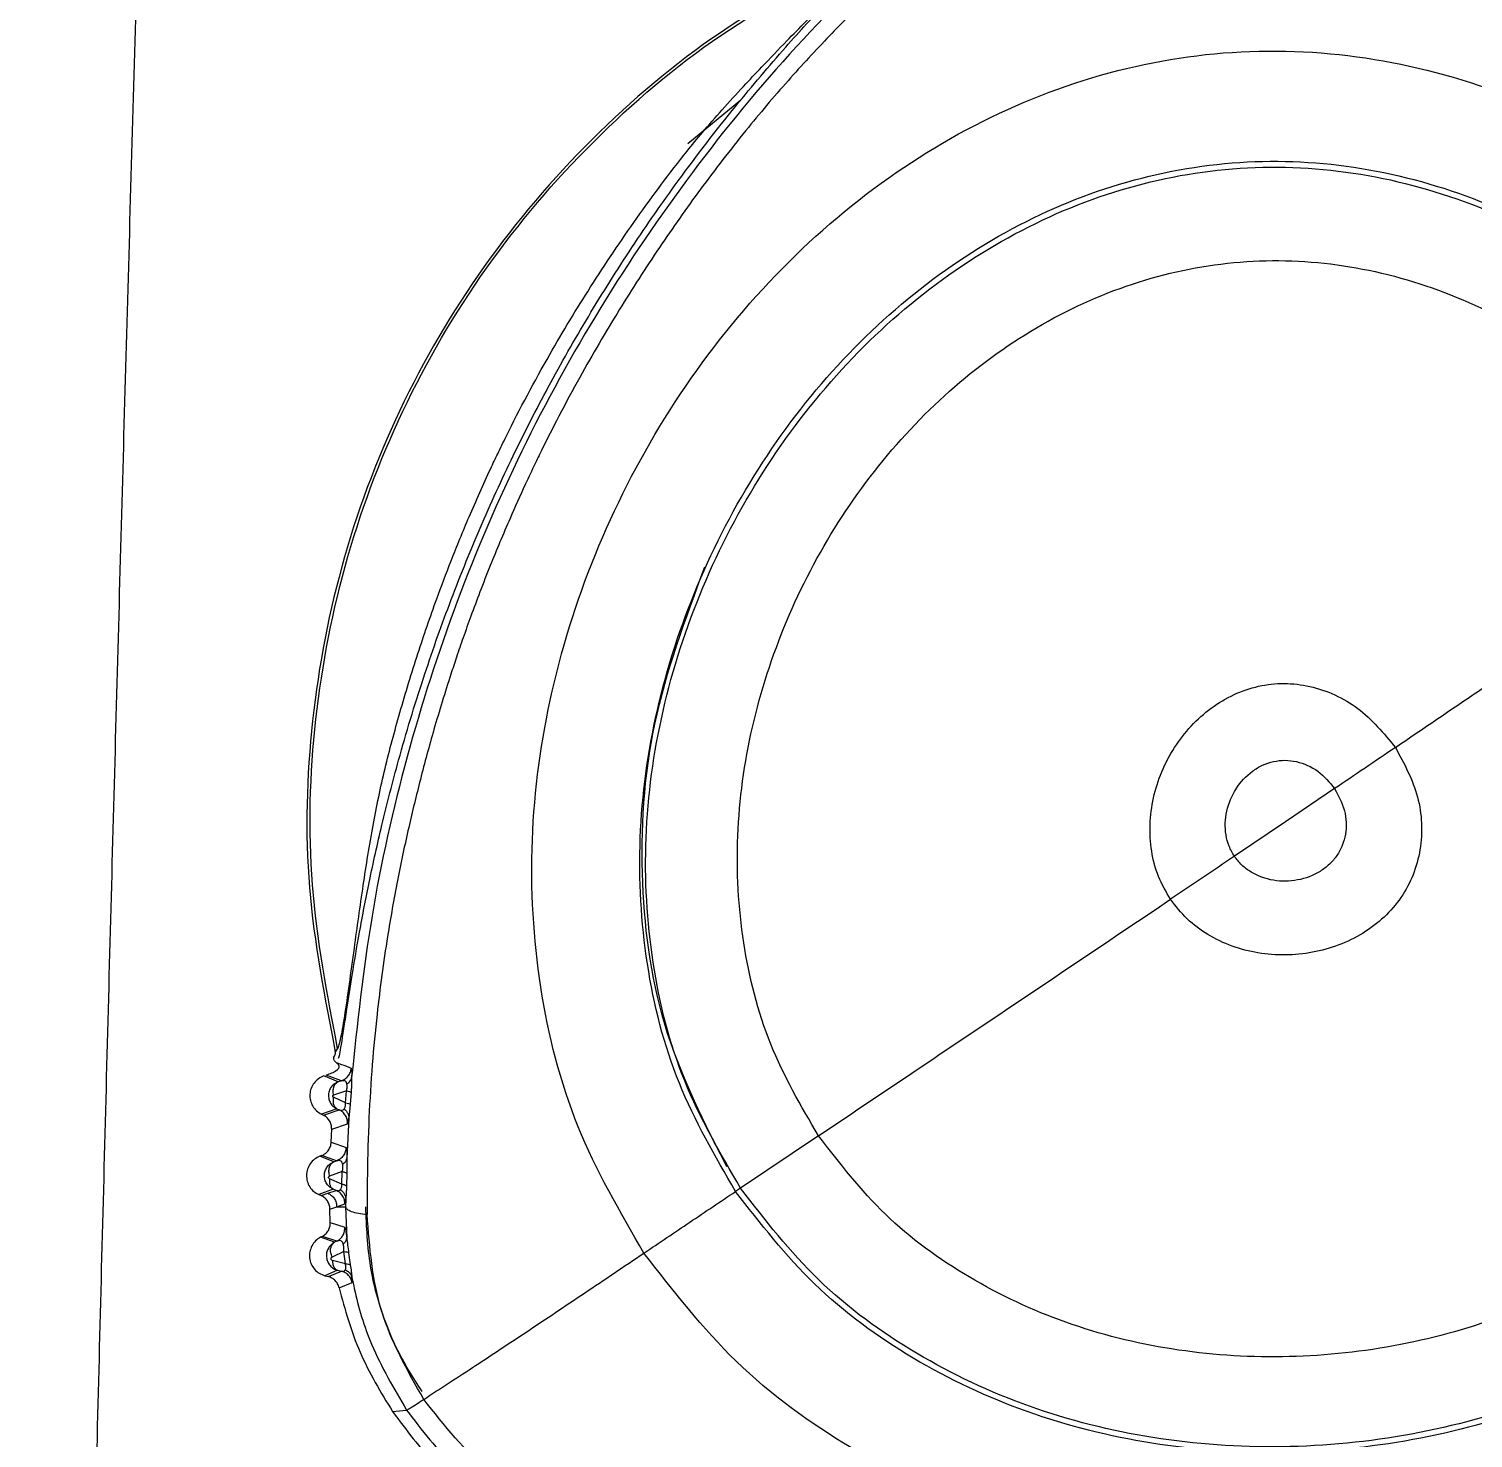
# Model space of a CAD drawing. Extents: x 527 to 611, y 788 to 934.
# Drawn here: x 531.206 to 533.123, y 859.08 to 860.95 of the extents above; entities that cross this region are included whole.
import ezdxf

# ---------------------------------------------------------------- set-up
doc = ezdxf.new("R2010")
doc.units = 0
doc.header["$MEASUREMENT"] = 0
doc.layers.add('1', color=4, linetype='Continuous')
doc.layers.add('GEOMETRY', color=3, linetype='Continuous', lineweight=25)

# ---------------------------------------------------------------- blocks, each defined once
blk = doc.blocks.new('2026_FLAIR')
at = {"layer": 'GEOMETRY'}
for p, q in [((5.0844, 57.492), (5.0143, 57.4339)), ((5.8722, 56.5784), (5.8071, 56.5343)), ((5.8071, 56.5343), (5.7393, 56.4887)), ((4.5464, 56.2284), (4.5495, 56.2333)), ((4.5474, 56.2152), (4.55, 56.2142)), ((4.5676, 56.2076), (4.568, 56.206)), ((4.5503, 56.1893), (4.5311, 56.1971)), ((4.5544, 56.1906), (4.5342, 56.1982)), ((4.5544, 56.1906), (4.5503, 56.1893)), ((4.5601, 56.1614), (4.5439, 56.1688)), ((4.5612, 56.1773), (4.5441, 56.1717)), ((4.5601, 56.1614), (4.5612, 56.1773)), ((4.5672, 56.1754), (4.566, 56.1594)), ((4.5482, 56.1537), (4.5281, 56.1463)), ((4.5281, 56.1463), (4.5306, 56.1451)), ((4.5306, 56.1451), (4.5516, 56.1522)), ((4.5482, 56.1537), (4.5516, 56.1522)), ((4.5652, 56.15), (4.5643, 56.1414)), ((4.566, 56.1594), (4.5652, 56.15)), ((4.5409, 56.1092), (4.5416, 56.1265)), ((4.5416, 56.1265), (4.5627, 56.1335)), ((4.5643, 56.1414), (4.5617, 56.0877)), ((4.5627, 56.1335), (4.5634, 56.1353)), ((4.5409, 56.1092), (4.5606, 56.1021)), ((5.1874, 56.1177), (5.084, 56.0483)), ((4.5283, 56.0916), (4.5258, 56.0906)), ((4.5445, 56.0832), (4.5258, 56.0906)), ((4.5481, 56.0844), (4.5283, 56.0916)), ((4.5606, 56.1021), (4.5611, 56.0995)), ((4.5556, 56.0702), (4.5388, 56.0642)), ((4.5445, 56.0832), (4.5481, 56.0844)), ((4.5551, 56.0537), (4.5556, 56.0702)), ((4.5551, 56.0537), (4.5387, 56.0606)), ((4.5617, 56.0677), (4.5612, 56.0511)), ((4.5436, 56.0469), (4.5246, 56.0397)), ((4.5246, 56.0397), (4.5276, 56.0384)), ((4.5276, 56.0384), (4.5366, 56.0415)), ((4.5366, 56.0415), (4.5475, 56.0453)), ((4.5475, 56.0453), (4.5436, 56.0469)), ((4.5598, 56.029), (4.5603, 56.0337)), ((4.5603, 56.0337), (4.5601, 56.0235)), ((4.5608, 56.0416), (4.5603, 56.0337)), ((5.084, 56.0483), (5.0774, 56.0439)), ((4.5393, 56.0205), (4.5483, 56.0235)), ((4.5397, 56.0026), (4.5393, 56.0205)), ((4.5483, 56.0235), (4.5592, 56.0273)), ((4.5483, 56.0235), (4.5601, 56.0235)), ((4.5592, 56.0273), (4.5598, 56.029)), ((4.5601, 56.0235), (4.5615, 55.982)), ((4.5397, 56.0026), (4.559, 55.9964)), ((4.559, 55.9964), (4.5596, 55.9951)), ((4.5292, 55.9843), (4.5268, 55.983)), ((4.5454, 55.9764), (4.5268, 55.983)), ((4.5485, 55.9779), (4.5292, 55.9843)), ((4.5485, 55.9779), (4.5454, 55.9764)), ((4.5576, 55.9642), (4.5421, 55.9566)), ((4.5598, 55.9478), (4.5576, 55.9642)), ((4.564, 55.9626), (4.5662, 55.9465)), ((4.5495, 55.9393), (4.5326, 55.932)), ((4.5372, 55.9308), (4.5546, 55.938)), ((4.5598, 55.9478), (4.5426, 55.9522)), ((4.5495, 55.9393), (4.5546, 55.938)), ((4.5326, 55.932), (4.5372, 55.9308)), ((4.5513, 55.9161), (4.5688, 55.9231)), ((4.5688, 55.9231), (4.569, 55.9249)), ((4.6224, 55.7517), (4.6408, 55.7538))]:
    blk.add_line(p, q, dxfattribs=at)
for points, knots in [([(4.1399, 51.4582), (4.1427, 51.6176), (4.1483, 51.9365), (4.1572, 52.4147), (4.1666, 52.893), (4.1764, 53.3712), (4.1866, 53.8494), (4.1972, 54.3277), (4.2083, 54.8059), (4.2198, 55.2841), (4.2317, 55.7622), (4.2441, 56.2404), (4.2569, 56.7185), (4.2701, 57.1967), (4.2837, 57.6748), (4.2978, 58.1529), (4.3123, 58.631), (4.3272, 59.1091), (4.3426, 59.5872), (4.3584, 60.0653), (4.3746, 60.5433), (4.3913, 61.0214), (4.4083, 61.4994), (4.4258, 61.9774), (4.4437, 62.4554), (4.456, 62.7741), (4.4622, 62.9334)], [0, 0, 0, 0, 0.041668, 0.083336, 0.125003, 0.16667, 0.208337, 0.250004, 0.29167, 0.333336, 0.375002, 0.416668, 0.458334, 0.5, 0.541666, 0.583332, 0.624998, 0.666664, 0.70833, 0.749996, 0.791663, 0.83333, 0.874997, 0.916664, 0.958332, 1, 1, 1, 1]), ([(5.9551, 57.845), (5.9935, 57.8226), (6.0772, 57.7737), (6.2032, 57.6838), (6.3355, 57.5749), (6.4662, 57.4499), (6.5954, 57.3085), (6.6714, 57.203), (6.7107, 57.1484)], [0, 0, 0, 0, 0.129548, 0.282447, 0.44601, 0.624613, 0.805705, 1, 1, 1, 1]), ([(5.4646, 57.8108), (5.4521, 57.8013), (5.4226, 57.7787), (5.3742, 57.7389), (5.3153, 57.688), (5.257, 57.6333), (5.1996, 57.5754), (5.1454, 57.5169), (5.0881, 57.4491), (5.0311, 57.3753), (4.9752, 57.2959), (4.9216, 57.2127), (4.8679, 57.1209), (4.8339, 57.0557), (4.8168, 57.0208), (4.8168, 57.0207), (4.8168, 57.0207), (4.8168, 57.0207), (4.8168, 57.0207), (4.8168, 57.0207), (4.8168, 57.0207), (4.8168, 57.0206), (4.8167, 57.0204), (4.8165, 57.0201), (4.816, 57.019), (4.8143, 57.0156), (4.8083, 57.003), (4.7957, 56.9764), (4.7755, 56.9314), (4.7555, 56.8838), (4.7385, 56.8405), (4.7266, 56.8085), (4.7163, 56.7797), (4.7075, 56.754), (4.6942, 56.7136), (4.6776, 56.6597), (4.6592, 56.5917), (4.643, 56.5249), (4.6283, 56.4555), (4.6136, 56.373), (4.6026, 56.2914), (4.5949, 56.2111), (4.5906, 56.14), (4.5887, 56.0734), (4.5886, 56.0309), (4.5886, 56.0131)], [0, 0, 0, 0, 0.0231441, 0.0548402, 0.0915639, 0.1362058, 0.1703666, 0.2094266, 0.2512285, 0.2984443, 0.3439484, 0.3913774, 0.4413126, 0.497426, 0.4974271, 0.4974279, 0.4974295, 0.4974322, 0.4974372, 0.4974463, 0.4974634, 0.4974966, 0.4975642, 0.4977112, 0.498058, 0.499248, 0.5033016, 0.5181038, 0.5418372, 0.574517, 0.5926175, 0.6090412, 0.6237858, 0.6368496, 0.6482308, 0.6852872, 0.7183587, 0.7499853, 0.7845682, 0.8208547, 0.8709387, 0.9032595, 0.937451, 0.9739839, 1, 1, 1, 1]), ([(4.5506, 56.2206), (4.5511, 56.222), (4.5521, 56.225), (4.5555, 56.2443), (4.5609, 56.2807), (4.569, 56.333), (4.5787, 56.3901), (4.5916, 56.4572), (4.6086, 56.5335), (4.6318, 56.6238), (4.6614, 56.7218), (4.6976, 56.8247), (4.7373, 56.9233), (4.7813, 57.0196), (4.8291, 57.1132), (4.8817, 57.2056), (4.9393, 57.2971), (5.0045, 57.3909), (5.0733, 57.4801), (5.1405, 57.5593), (5.1954, 57.6194), (5.237, 57.6628), (5.2603, 57.6869), (5.2701, 57.6975), (5.2712, 57.6993), (5.2718, 57.7002)], [0, 0, 0, 0, 0.014533, 0.030212, 0.067806, 0.097423, 0.132023, 0.171465, 0.214167, 0.262912, 0.324614, 0.380826, 0.439833, 0.496705, 0.551963, 0.610023, 0.668914, 0.727586, 0.796926, 0.855191, 0.90411, 0.942201, 0.973745, 0.987278, 1, 1, 1, 1]), ([(5.3099, 57.7156), (5.2584, 57.6658), (5.1552, 57.566), (5.0176, 57.3979), (4.8955, 57.2185), (4.7908, 57.0279), (4.7049, 56.8282), (4.6387, 56.6216), (4.591, 56.4097), (4.5756, 56.2665), (4.568, 56.195)], [0, 0, 0, 0, 0.124582, 0.24949, 0.37459, 0.499876, 0.625195, 0.75037, 0.87536, 1, 1, 1, 1]), ([(4.5495, 56.2333), (4.5501, 56.2347), (4.5509, 56.2365), (4.5523, 56.2416), (4.5546, 56.2508), (4.5608, 56.2859), (4.5708, 56.3608), (4.5829, 56.4481), (4.5956, 56.5284), (4.6116, 56.6049), (4.6321, 56.6809), (4.655, 56.7561), (4.6781, 56.8232), (4.7009, 56.8836), (4.7245, 56.9414), (4.7456, 56.9886), (4.7605, 57.0202), (4.7674, 57.0344), (4.7893, 57.079), (4.8272, 57.1499), (4.8854, 57.2463), (4.9462, 57.3365), (4.9964, 57.4041), (5.035, 57.4513), (5.0601, 57.48), (5.0865, 57.5089), (5.1153, 57.5394), (5.143, 57.5682), (5.1857, 57.6119), (5.2219, 57.6486), (5.2449, 57.673), (5.2536, 57.6828), (5.2595, 57.6902), (5.2606, 57.6922), (5.2611, 57.6931)], [0, 0, 0, 0, 0.015553, 0.019577, 0.025298, 0.054011, 0.111928, 0.160204, 0.205232, 0.248179, 0.290705, 0.335946, 0.378131, 0.40775, 0.442436, 0.48097, 0.492913, 0.499971, 0.507012, 0.57474, 0.632386, 0.692957, 0.754741, 0.772662, 0.79508, 0.818698, 0.838687, 0.866284, 0.887246, 0.946002, 0.959231, 0.970571, 0.986421, 1, 1, 1, 1]), ([(4.9559, 55.9621), (4.9241, 56.0168), (4.8601, 56.1271), (4.8128, 56.3156), (4.8015, 56.5116), (4.8286, 56.7101), (4.891, 56.9031), (4.9854, 57.0838), (5.1083, 57.2447), (5.2559, 57.3789), (5.4235, 57.4803), (5.6056, 57.5438), (5.7959, 57.5646), (5.986, 57.5411), (6.1688, 57.4768), (6.3378, 57.3753), (6.49, 57.2434), (6.5707, 57.1351), (6.6113, 57.0807)], [0, 0, 0, 0, 0.060091, 0.121152, 0.183577, 0.247259, 0.311757, 0.376464, 0.440752, 0.504052, 0.566014, 0.626679, 0.686637, 0.746971, 0.808472, 0.871348, 0.935362, 1, 1, 1, 1]), ([(5.0774, 56.0439), (5.0503, 56.0907), (4.9955, 56.1852), (4.9551, 56.3466), (4.9456, 56.5145), (4.9689, 56.6846), (5.0225, 56.85), (5.1034, 57.0049), (5.2086, 57.1429), (5.335, 57.258), (5.4785, 57.345), (5.6343, 57.3994), (5.7973, 57.4173), (5.9599, 57.3971), (6.1164, 57.3418), (6.2611, 57.2547), (6.3914, 57.1416), (6.4605, 57.0487), (6.4953, 57.0021)], [0, 0, 0, 0, 0.060031, 0.121063, 0.183495, 0.247208, 0.311744, 0.37649, 0.440815, 0.50414, 0.566097, 0.626721, 0.686615, 0.746897, 0.808382, 0.871274, 0.935323, 1, 1, 1, 1]), ([(5.084, 56.0483), (5.057, 56.0947), (5.0027, 56.1883), (4.9628, 56.3482), (4.9534, 56.5146), (4.9765, 56.6832), (5.0296, 56.8471), (5.1098, 57.0007), (5.2141, 57.1374), (5.3393, 57.2515), (5.4814, 57.3377), (5.6359, 57.3917), (5.7974, 57.4094), (5.9586, 57.3893), (6.1136, 57.3346), (6.2569, 57.2483), (6.386, 57.1361), (6.4545, 57.0441), (6.489, 56.9978)], [0, 0, 0, 0, 0.0600175, 0.1210463, 0.1834828, 0.2472034, 0.3117439, 0.3764914, 0.4408223, 0.504154, 0.5661139, 0.626731, 0.6866093, 0.7468816, 0.808366, 0.8712649, 0.9353204, 1, 1, 1, 1]), ([(5.1874, 56.1177), (5.1643, 56.1574), (5.1178, 56.2376), (5.0838, 56.3746), (5.0758, 56.517), (5.0958, 56.6614), (5.1413, 56.802), (5.2101, 56.9337), (5.2995, 57.051), (5.4067, 57.1489), (5.5284, 57.2229), (5.6606, 57.2693), (5.7989, 57.2845), (5.9368, 57.2672), (6.0694, 57.2201), (6.1919, 57.146), (6.3024, 57.0497), (6.3612, 56.9708), (6.3907, 56.9311)], [0, 0, 0, 0, 0.059911, 0.12091, 0.183385, 0.247163, 0.311739, 0.376505, 0.44088, 0.504269, 0.566249, 0.626809, 0.686568, 0.746756, 0.808237, 0.871187, 0.935295, 1, 1, 1, 1]), ([(6.6113, 57.0807), (6.6465, 57.0226), (6.7167, 56.9071), (6.7823, 56.716), (6.8134, 56.5207), (6.8048, 56.3264), (6.7555, 56.141), (6.6649, 55.9723), (6.5377, 55.8275), (6.3806, 55.7105), (6.2005, 55.6244), (6.0052, 55.571), (5.8023, 55.5512), (5.6003, 55.5653), (5.4065, 55.6141), (5.2295, 55.6975), (5.0728, 55.8115), (4.9947, 55.9121), (4.9559, 55.9621)], [0, 0, 0, 0, 0.064638, 0.128652, 0.191528, 0.253029, 0.313363, 0.373321, 0.433986, 0.495948, 0.559248, 0.623536, 0.688243, 0.752741, 0.816423, 0.878848, 0.939909, 1, 1, 1, 1]), ([(6.4953, 57.0021), (6.5255, 56.9523), (6.5857, 56.8533), (6.642, 56.6896), (6.6689, 56.5223), (6.6617, 56.356), (6.6197, 56.1972), (6.5421, 56.0528), (6.433, 55.9289), (6.2984, 55.8289), (6.144, 55.7552), (5.9765, 55.7096), (5.8026, 55.6927), (5.6295, 55.7047), (5.4634, 55.7463), (5.3117, 55.8175), (5.1776, 55.915), (5.1106, 56.0012), (5.0774, 56.0439)], [0, 0, 0, 0, 0.064677, 0.128726, 0.191618, 0.253103, 0.313385, 0.373279, 0.433903, 0.49586, 0.559185, 0.62351, 0.688256, 0.752792, 0.816505, 0.878937, 0.939969, 1, 1, 1, 1]), ([(6.489, 56.9978), (6.519, 56.9485), (6.5786, 56.8503), (6.6345, 56.6881), (6.6611, 56.5223), (6.6541, 56.3575), (6.6125, 56.2002), (6.5355, 56.0571), (6.4274, 55.9344), (6.294, 55.8353), (6.141, 55.7623), (5.975, 55.7171), (5.8026, 55.7003), (5.631, 55.7122), (5.4665, 55.7534), (5.3161, 55.824), (5.1832, 55.9206), (5.1168, 56.0059), (5.084, 56.0483)], [0, 0, 0, 0, 0.06468, 0.128735, 0.191634, 0.253118, 0.313391, 0.373269, 0.433886, 0.495846, 0.559178, 0.623509, 0.688256, 0.752797, 0.816517, 0.878954, 0.939983, 1, 1, 1, 1]), ([(6.3907, 56.9311), (6.4164, 56.8888), (6.4676, 56.8046), (6.5157, 56.6656), (6.5388, 56.5237), (6.5331, 56.3826), (6.4976, 56.2479), (6.4317, 56.1253), (6.339, 56.0204), (6.2245, 55.9357), (6.0933, 55.8734), (5.9509, 55.8348), (5.803, 55.8204), (5.6559, 55.8305), (5.5149, 55.8656), (5.3862, 55.9259), (5.2723, 56.0084), (5.2155, 56.0815), (5.1874, 56.1177)], [0, 0, 0, 0, 0.064705, 0.128813, 0.191763, 0.253244, 0.313432, 0.373191, 0.433751, 0.495731, 0.55912, 0.623495, 0.688261, 0.752837, 0.816615, 0.87909, 0.940089, 1, 1, 1, 1]), ([(5.0659, 56.0765), (5.0364, 56.1345), (4.9761, 56.2531), (4.9469, 56.4562), (4.9606, 56.6686), (5.0111, 56.8039), (5.0367, 56.8726)], [0, 0, 0, 0, 0.234153, 0.479174, 0.735436, 1, 1, 1, 1]), ([(5.6546, 56.4316), (5.6488, 56.4415), (5.6372, 56.4614), (5.6255, 56.507), (5.6279, 56.5676), (5.6562, 56.6349), (5.6975, 56.68), (5.7381, 56.7042), (5.771, 56.7155), (5.8054, 56.7193), (5.8514, 56.7137), (5.9071, 56.6887), (5.9375, 56.6518), (5.9529, 56.6331)], [0, 0, 0, 0, 0.060664, 0.122079, 0.247686, 0.376266, 0.503246, 0.565392, 0.626495, 0.68706, 0.747909, 0.871983, 1, 1, 1, 1]), ([(5.9529, 56.6331), (5.9645, 56.6117), (5.9873, 56.5697), (5.9897, 56.5086), (5.9776, 56.4638), (5.9613, 56.4333), (5.9385, 56.407), (5.9008, 56.3784), (5.8434, 56.3572), (5.7705, 56.356), (5.7134, 56.3765), (5.6757, 56.4044), (5.6616, 56.4226), (5.6546, 56.4316)], [0, 0, 0, 0, 0.128017, 0.252091, 0.31294, 0.373505, 0.434608, 0.496754, 0.623734, 0.752314, 0.877921, 0.939336, 1, 1, 1, 1]), ([(5.7393, 56.4887), (5.7368, 56.4931), (5.7316, 56.5019), (5.7263, 56.5222), (5.7274, 56.5492), (5.74, 56.5791), (5.7583, 56.5992), (5.7764, 56.6099), (5.7911, 56.6149), (5.8064, 56.6166), (5.8269, 56.6141), (5.8518, 56.6031), (5.8654, 56.5867), (5.8722, 56.5784)], [0, 0, 0, 0, 0.0607964, 0.1222829, 0.2478202, 0.3761961, 0.5030352, 0.5652026, 0.6264015, 0.6871074, 0.7480723, 0.8721678, 1, 1, 1, 1]), ([(5.8722, 56.5784), (5.8774, 56.5689), (5.8875, 56.5501), (5.8884, 56.5229), (5.883, 56.503), (5.8757, 56.4894), (5.8656, 56.4777), (5.8489, 56.4649), (5.8234, 56.4553), (5.791, 56.4549), (5.7656, 56.464), (5.7488, 56.4765), (5.7425, 56.4846), (5.7393, 56.4887)], [0, 0, 0, 0, 0.127832, 0.251928, 0.312893, 0.373599, 0.434797, 0.496965, 0.623804, 0.75218, 0.877717, 0.939204, 1, 1, 1, 1]), ([(5.7393, 56.4887), (5.7252, 56.4792), (5.6969, 56.4601), (5.6687, 56.4411), (5.6546, 56.4316)], [0, 0, 0, 0, 0.5, 1, 1, 1, 1]), ([(4.5474, 56.2152), (4.5467, 56.2158), (4.5454, 56.2168), (4.5443, 56.2188), (4.5441, 56.2206), (4.5448, 56.2233), (4.5467, 56.2257), (4.5464, 56.2279), (4.5464, 56.2284)], [0, 0, 0, 0, 0.1860762, 0.3305019, 0.4370823, 0.5560395, 0.9013795, 1, 1, 1, 1]), ([(4.5474, 56.2152), (4.5484, 56.2143), (4.5498, 56.2131), (4.551, 56.211), (4.5513, 56.2096), (4.5511, 56.2082), (4.5502, 56.2062), (4.5451, 56.2016), (4.5391, 56.1997), (4.5342, 56.1982)], [0, 0, 0, 0, 0.1411131, 0.1966779, 0.2460827, 0.2938883, 0.3450845, 0.4722923, 1, 1, 1, 1]), ([(4.55, 56.2142), (4.5515, 56.2136), (4.5573, 56.2114), (4.5632, 56.2092), (4.5676, 56.2076)], [0, 0, 0, 0, 0.254862, 1, 1, 1, 1]), ([(4.5544, 56.1906), (4.5561, 56.1914), (4.5596, 56.1929), (4.5637, 56.197), (4.5667, 56.202), (4.5673, 56.2058), (4.5676, 56.2076)], [0, 0, 0, 0, 0.244705, 0.500002, 0.755298, 1, 1, 1, 1]), ([(4.568, 56.206), (4.568, 56.2053), (4.5681, 56.2038), (4.5682, 56.2003), (4.568, 56.1967), (4.568, 56.195)], [0, 0, 0, 0, 0.328511, 0.667588, 1, 1, 1, 1]), ([(4.5503, 56.1893), (4.5488, 56.1887), (4.5456, 56.1873), (4.5416, 56.1836), (4.5385, 56.1786), (4.537, 56.1725), (4.5376, 56.1663), (4.5399, 56.1608), (4.5435, 56.1564), (4.5467, 56.1546), (4.5482, 56.1537)], [0, 0, 0, 0, 0.110913, 0.227807, 0.35566, 0.494485, 0.631575, 0.7615, 0.884293, 1, 1, 1, 1]), ([(4.5441, 56.1717), (4.5438, 56.1737), (4.5433, 56.1776), (4.5444, 56.1831), (4.5467, 56.1873), (4.5492, 56.1887), (4.5503, 56.1893)], [0, 0, 0, 0, 0.242506, 0.5, 0.757494, 1, 1, 1, 1]), ([(4.5617, 56.1868), (4.5614, 56.1877), (4.5606, 56.1897), (4.5582, 56.1912), (4.5559, 56.1908), (4.5544, 56.1906)], [0, 0, 0, 0, 0.213591, 0.455115, 1, 1, 1, 1]), ([(4.5612, 56.1773), (4.5614, 56.1781), (4.5619, 56.1798), (4.5621, 56.1825), (4.562, 56.1849), (4.5618, 56.1862), (4.5617, 56.1868)], [0, 0, 0, 0, 0.258365, 0.498869, 0.740931, 1, 1, 1, 1]), ([(4.5617, 56.1868), (4.5625, 56.1874), (4.5643, 56.1885), (4.5661, 56.1905), (4.5675, 56.1926), (4.5678, 56.1942), (4.568, 56.195)], [0, 0, 0, 0, 0.24782, 0.500004, 0.752186, 1, 1, 1, 1]), ([(4.568, 56.195), (4.5679, 56.1925), (4.5678, 56.1887), (4.5678, 56.1843), (4.5677, 56.1816), (4.5675, 56.1791), (4.5673, 56.1768), (4.5672, 56.1754)], [0, 0, 0, 0, 0.414147, 0.636812, 0.65606, 0.797577, 1, 1, 1, 1]), ([(4.5439, 56.1688), (4.5437, 56.1688), (4.5435, 56.169), (4.5431, 56.1694), (4.543, 56.1698), (4.5429, 56.1701), (4.5429, 56.1704), (4.543, 56.1708), (4.5433, 56.1712), (4.5436, 56.1716), (4.5439, 56.1717), (4.5441, 56.1717)], [0, 0, 0, 0, 0.136149, 0.260496, 0.374339, 0.429311, 0.484179, 0.597306, 0.720627, 0.855667, 1, 1, 1, 1]), ([(4.5439, 56.1688), (4.5436, 56.1672), (4.5431, 56.1639), (4.5438, 56.1594), (4.5454, 56.1557), (4.5473, 56.1544), (4.5482, 56.1537)], [0, 0, 0, 0, 0.2393, 0.493099, 0.750585, 1, 1, 1, 1]), ([(4.5612, 56.1773), (4.5626, 56.1769), (4.5656, 56.1763), (4.5666, 56.1757), (4.5672, 56.1754)], [0, 0, 0, 0, 0.499959, 1, 1, 1, 1]), ([(4.5516, 56.1522), (4.5528, 56.1518), (4.5551, 56.151), (4.5571, 56.1526), (4.558, 56.1534)], [0, 0, 0, 0, 0.5274423, 1, 1, 1, 1]), ([(4.5627, 56.1335), (4.5626, 56.1354), (4.5625, 56.1392), (4.5602, 56.1446), (4.5566, 56.1492), (4.5533, 56.1512), (4.5516, 56.1522)], [0, 0, 0, 0, 0.2446037, 0.4999997, 0.7553959, 1, 1, 1, 1]), ([(4.558, 56.1534), (4.5583, 56.1538), (4.5589, 56.1547), (4.5596, 56.1565), (4.5601, 56.1587), (4.5601, 56.1605), (4.5601, 56.1614)], [0, 0, 0, 0, 0.275786, 0.530239, 0.765789, 1, 1, 1, 1]), ([(4.558, 56.1534), (4.5589, 56.1526), (4.5608, 56.151), (4.5628, 56.148), (4.5641, 56.1448), (4.5642, 56.1425), (4.5643, 56.1414)], [0, 0, 0, 0, 0.2407182, 0.4911146, 0.7460999, 1, 1, 1, 1]), ([(4.5601, 56.1614), (4.5615, 56.161), (4.5644, 56.1604), (4.5655, 56.1598), (4.566, 56.1594)], [0, 0, 0, 0, 0.496315, 1, 1, 1, 1]), ([(4.5416, 56.1265), (4.5415, 56.1284), (4.5414, 56.1324), (4.5389, 56.1377), (4.5354, 56.1422), (4.5321, 56.1442), (4.5306, 56.1451)], [0, 0, 0, 0, 0.253687, 0.509854, 0.758386, 1, 1, 1, 1]), ([(4.5634, 56.1353), (4.5634, 56.1353), (4.5636, 56.136), (4.5639, 56.1388), (4.5643, 56.1414)], [0, 0, 0, 0, 0.05897, 1, 1, 1, 1]), ([(4.5283, 56.0916), (4.5301, 56.0924), (4.5336, 56.0941), (4.5375, 56.0985), (4.5402, 56.1036), (4.5407, 56.1073), (4.5409, 56.1092)], [0, 0, 0, 0, 0.253674, 0.509842, 0.758372, 1, 1, 1, 1]), ([(4.5606, 56.1021), (4.5604, 56.1002), (4.56, 56.0964), (4.5572, 56.0912), (4.5532, 56.0869), (4.5497, 56.0853), (4.5481, 56.0844)], [0, 0, 0, 0, 0.244606, 0.5, 0.755394, 1, 1, 1, 1]), ([(4.5611, 56.0995), (4.5612, 56.0991), (4.5615, 56.0984), (4.5616, 56.0938), (4.5617, 56.0896), (4.5617, 56.0877)], [0, 0, 0, 0, 0.326648, 0.700132, 1, 1, 1, 1]), ([(4.5436, 56.0469), (4.542, 56.0478), (4.5387, 56.0495), (4.5349, 56.0539), (4.5323, 56.0593), (4.5316, 56.0654), (4.5327, 56.0714), (4.5354, 56.0766), (4.5394, 56.0808), (4.5428, 56.0824), (4.5445, 56.0832)], [0, 0, 0, 0, 0.117746, 0.240559, 0.36852, 0.501697, 0.630803, 0.756969, 0.88024, 1, 1, 1, 1]), ([(4.5388, 56.0642), (4.5384, 56.0662), (4.5376, 56.0703), (4.5384, 56.0762), (4.5407, 56.0809), (4.5433, 56.0824), (4.5445, 56.0832)], [0, 0, 0, 0, 0.241788, 0.5, 0.758212, 1, 1, 1, 1]), ([(4.5561, 56.0802), (4.5559, 56.0808), (4.5556, 56.082), (4.5545, 56.0836), (4.5521, 56.0853), (4.5497, 56.0848), (4.5481, 56.0844)], [0, 0, 0, 0, 0.1023926, 0.2137117, 0.4582999, 1, 1, 1, 1]), ([(4.5556, 56.0702), (4.5558, 56.0711), (4.5563, 56.0728), (4.5566, 56.0756), (4.5565, 56.0782), (4.5562, 56.0795), (4.5561, 56.0802)], [0, 0, 0, 0, 0.266489, 0.509713, 0.748097, 1, 1, 1, 1]), ([(4.5556, 56.0702), (4.5571, 56.0699), (4.5601, 56.0691), (4.5611, 56.0682), (4.5617, 56.0677)], [0, 0, 0, 0, 0.4999505, 1, 1, 1, 1]), ([(4.5561, 56.0802), (4.5576, 56.0813), (4.5606, 56.0835), (4.5613, 56.0863), (4.5617, 56.0877)], [0, 0, 0, 0, 0.500001, 1, 1, 1, 1]), ([(4.5617, 56.0877), (4.5617, 56.0844), (4.5618, 56.078), (4.5617, 56.0711), (4.5617, 56.0677)], [0, 0, 0, 0, 0.510609, 1, 1, 1, 1]), ([(4.5387, 56.0606), (4.5386, 56.0607), (4.5382, 56.0608), (4.5379, 56.0612), (4.5377, 56.0616), (4.5376, 56.0618), (4.5375, 56.0621), (4.5375, 56.0625), (4.5376, 56.063), (4.5379, 56.0635), (4.5383, 56.064), (4.5387, 56.0641), (4.5388, 56.0642)], [0, 0, 0, 0, 0.13219, 0.252148, 0.308539, 0.363365, 0.417718, 0.472733, 0.588185, 0.715206, 0.853659, 1, 1, 1, 1]), ([(4.5387, 56.0606), (4.5386, 56.0591), (4.5384, 56.0561), (4.5392, 56.052), (4.5409, 56.0487), (4.5427, 56.0475), (4.5436, 56.0469)], [0, 0, 0, 0, 0.236741, 0.488701, 0.746654, 1, 1, 1, 1]), ([(4.5531, 56.0463), (4.5534, 56.0466), (4.554, 56.0474), (4.5547, 56.0491), (4.5551, 56.0509), (4.5552, 56.0526), (4.5552, 56.0534), (4.5551, 56.0537)], [0, 0, 0, 0, 0.278809, 0.535506, 0.770802, 0.91136, 1, 1, 1, 1]), ([(4.5551, 56.0537), (4.5566, 56.0534), (4.5596, 56.0526), (4.5607, 56.0516), (4.5612, 56.0511)], [0, 0, 0, 0, 0.496032, 1, 1, 1, 1]), ([(4.5612, 56.0511), (4.5611, 56.0478), (4.561, 56.0443), (4.5608, 56.0417), (4.5608, 56.0416)], [0, 0, 0, 0, 0.958646, 1, 1, 1, 1]), ([(4.5393, 56.0205), (4.5391, 56.0224), (4.5388, 56.0262), (4.5361, 56.0314), (4.5324, 56.0357), (4.5292, 56.0375), (4.5276, 56.0384)], [0, 0, 0, 0, 0.254418, 0.510944, 0.758803, 1, 1, 1, 1]), ([(4.5366, 56.0415), (4.5382, 56.0406), (4.5415, 56.0388), (4.5453, 56.0344), (4.5478, 56.0291), (4.5481, 56.0254), (4.5483, 56.0235)], [0, 0, 0, 0, 0.244721, 0.5, 0.755279, 1, 1, 1, 1]), ([(4.5475, 56.0453), (4.5486, 56.045), (4.5506, 56.0444), (4.5523, 56.0457), (4.5531, 56.0463)], [0, 0, 0, 0, 0.523827, 1, 1, 1, 1]), ([(4.5592, 56.0273), (4.5591, 56.0291), (4.5588, 56.0329), (4.5563, 56.0382), (4.5525, 56.0426), (4.5491, 56.0444), (4.5475, 56.0453)], [0, 0, 0, 0, 0.244702, 0.499995, 0.755291, 1, 1, 1, 1]), ([(4.5531, 56.0463), (4.5541, 56.0455), (4.5562, 56.0438), (4.5584, 56.0407), (4.5599, 56.0373), (4.5602, 56.0349), (4.5603, 56.0337)], [0, 0, 0, 0, 0.2410644, 0.4918014, 0.7467807, 1, 1, 1, 1]), ([(4.9559, 55.9621), (4.9762, 55.9757), (5.0167, 56.0031), (5.0572, 56.0303), (5.0774, 56.0439)], [0, 0, 0, 0, 0.5, 1, 1, 1, 1]), ([(4.5886, 56.0131), (4.5846, 56.0136), (4.5765, 56.0144), (4.5676, 56.0168), (4.5617, 56.0199), (4.5607, 56.0223), (4.5601, 56.0235)], [0, 0, 0, 0, 0.2527297, 0.5087609, 0.7602116, 1, 1, 1, 1]), ([(4.6618, 55.7783), (4.6557, 55.7875), (4.6434, 55.8063), (4.6265, 55.8375), (4.6071, 55.8831), (4.5901, 55.9457), (4.5879, 55.9971), (4.5868, 56.0235)], [0, 0, 0, 0, 0.12638, 0.259427, 0.408384, 0.696248, 1, 1, 1, 1]), ([(4.6637, 55.7679), (4.642, 55.8062), (4.5986, 55.8831), (4.5919, 55.9696), (4.5886, 56.0131)], [0, 0, 0, 0, 0.497256, 1, 1, 1, 1]), ([(4.5292, 55.9843), (4.5308, 55.9853), (4.534, 55.9874), (4.5373, 55.992), (4.5395, 55.9972), (4.5397, 56.0008), (4.5397, 56.0026)], [0, 0, 0, 0, 0.2538382, 0.5113794, 0.7598162, 1, 1, 1, 1]), ([(4.5485, 55.9779), (4.55, 55.9789), (4.5532, 55.9809), (4.5567, 55.9855), (4.5588, 55.9908), (4.5589, 55.9946), (4.559, 55.9964)], [0, 0, 0, 0, 0.24483, 0.500002, 0.755173, 1, 1, 1, 1]), ([(4.5596, 55.9951), (4.5598, 55.9942), (4.5601, 55.9926), (4.5608, 55.9883), (4.5613, 55.9841), (4.5615, 55.982)], [0, 0, 0, 0, 0.3821675, 0.689401, 1, 1, 1, 1]), ([(4.5454, 55.9764), (4.5436, 55.9753), (4.5402, 55.9731), (4.5366, 55.968), (4.5346, 55.9624), (4.5344, 55.9564), (4.536, 55.9505), (4.5393, 55.9453), (4.5439, 55.9413), (4.5476, 55.9399), (4.5495, 55.9393)], [0, 0, 0, 0, 0.127875, 0.254687, 0.378056, 0.498035, 0.626437, 0.752825, 0.877308, 1, 1, 1, 1]), ([(4.5421, 55.9566), (4.5414, 55.9586), (4.54, 55.9626), (4.5401, 55.9686), (4.5419, 55.9737), (4.5442, 55.9755), (4.5454, 55.9764)], [0, 0, 0, 0, 0.24163, 0.5, 0.75837, 1, 1, 1, 1]), ([(4.5568, 55.9743), (4.5566, 55.9748), (4.5562, 55.976), (4.5552, 55.9775), (4.5526, 55.9792), (4.5503, 55.9784), (4.5485, 55.9779)], [0, 0, 0, 0, 0.100074, 0.208181, 0.406668, 1, 1, 1, 1]), ([(4.5568, 55.9743), (4.5582, 55.9755), (4.5609, 55.9779), (4.5613, 55.9806), (4.5615, 55.982)], [0, 0, 0, 0, 0.5, 1, 1, 1, 1]), ([(4.5576, 55.9642), (4.5577, 55.9651), (4.5579, 55.9668), (4.5578, 55.9696), (4.5574, 55.9722), (4.557, 55.9736), (4.5568, 55.9743)], [0, 0, 0, 0, 0.265284, 0.509896, 0.749421, 1, 1, 1, 1]), ([(4.5615, 55.982), (4.5619, 55.979), (4.5627, 55.9727), (4.5636, 55.966), (4.564, 55.9626)], [0, 0, 0, 0, 0.489952, 1, 1, 1, 1]), ([(4.5426, 55.9522), (4.5423, 55.9523), (4.5419, 55.9525), (4.5414, 55.9529), (4.5411, 55.9533), (4.5409, 55.9536), (4.5408, 55.9539), (4.5407, 55.9544), (4.5408, 55.9551), (4.541, 55.9557), (4.5415, 55.9563), (4.5419, 55.9565), (4.5421, 55.9566)], [0, 0, 0, 0, 0.132673, 0.253631, 0.310559, 0.365854, 0.420561, 0.475786, 0.591188, 0.717618, 0.855031, 1, 1, 1, 1]), ([(4.5576, 55.9642), (4.5592, 55.964), (4.5623, 55.9637), (4.5635, 55.963), (4.564, 55.9626)], [0, 0, 0, 0, 0.5000401, 1, 1, 1, 1]), ([(4.6637, 55.7679), (4.6846, 55.7816), (4.7265, 55.8089), (4.7996, 55.8572), (4.8768, 55.9088), (4.9295, 55.9443), (4.9559, 55.9621)], [0, 0, 0, 0, 0.249996, 0.500004, 0.749994, 1, 1, 1, 1]), ([(4.5426, 55.9522), (4.5427, 55.9507), (4.5429, 55.9476), (4.5443, 55.9437), (4.5465, 55.9406), (4.5485, 55.9397), (4.5495, 55.9393)], [0, 0, 0, 0, 0.236544, 0.488622, 0.746745, 1, 1, 1, 1]), ([(4.5546, 55.938), (4.5557, 55.9379), (4.5578, 55.9375), (4.5591, 55.9392), (4.5597, 55.9399)], [0, 0, 0, 0, 0.527659, 1, 1, 1, 1]), ([(4.5688, 55.9231), (4.5683, 55.9248), (4.5673, 55.9283), (4.564, 55.9327), (4.5597, 55.9362), (4.5563, 55.9374), (4.5546, 55.938)], [0, 0, 0, 0, 0.245212, 0.499999, 0.754786, 1, 1, 1, 1]), ([(4.5597, 55.9399), (4.5599, 55.9404), (4.5602, 55.9412), (4.5605, 55.9431), (4.5604, 55.9453), (4.56, 55.947), (4.5598, 55.9478)], [0, 0, 0, 0, 0.272861, 0.525645, 0.762722, 1, 1, 1, 1]), ([(4.5597, 55.9399), (4.5608, 55.9393), (4.5629, 55.9382), (4.5655, 55.9357), (4.5675, 55.9328), (4.5682, 55.9307), (4.5685, 55.9296)], [0, 0, 0, 0, 0.241922, 0.492613, 0.747114, 1, 1, 1, 1]), ([(4.5598, 55.9478), (4.5613, 55.9477), (4.5645, 55.9476), (4.5656, 55.9468), (4.5662, 55.9465)], [0, 0, 0, 0, 0.497129, 1, 1, 1, 1]), ([(4.5662, 55.9465), (4.5667, 55.9435), (4.5676, 55.9369), (4.5682, 55.9321), (4.5685, 55.9296)], [0, 0, 0, 0, 0.465571, 1, 1, 1, 1]), ([(4.5513, 55.9161), (4.5508, 55.9179), (4.5497, 55.9214), (4.5463, 55.9256), (4.5421, 55.9291), (4.5388, 55.9302), (4.5372, 55.9308)], [0, 0, 0, 0, 0.254088, 0.511674, 0.759824, 1, 1, 1, 1]), ([(4.5513, 55.9161), (4.5593, 55.8871), (4.5754, 55.8289), (4.6067, 55.7775), (4.6224, 55.7517)], [0, 0, 0, 0, 0.500134, 1, 1, 1, 1]), ([(4.5685, 55.9296), (4.5695, 55.9247), (4.5755, 55.8948), (4.594, 55.8334), (4.6241, 55.7824), (4.6408, 55.7538)], [0, 0, 0, 0, 0.078427, 0.485068, 1, 1, 1, 1]), ([(4.569, 55.9249), (4.569, 55.9249), (4.5691, 55.9254), (4.5688, 55.9275), (4.5685, 55.9296)], [0, 0, 0, 0, 0.019235, 1, 1, 1, 1]), ([(4.6408, 55.7538), (4.6413, 55.7541), (4.6423, 55.7545), (4.6472, 55.7574), (4.6542, 55.7618), (4.6605, 55.7659), (4.6637, 55.7679)], [0, 0, 0, 0, 0.25065, 0.5043612, 0.7558235, 1, 1, 1, 1]), ([(4.8634, 55.6051), (4.8242, 55.6248), (4.746, 55.6639), (4.691, 55.7334), (4.6637, 55.7679)], [0, 0, 0, 0, 0.502771, 1, 1, 1, 1]), ([(4.6224, 55.7517), (4.6404, 55.7275), (4.6764, 55.6792), (4.7242, 55.6425), (4.7481, 55.6242)], [0, 0, 0, 0, 0.500129, 1, 1, 1, 1]), ([(4.6408, 55.7538), (4.6611, 55.7273), (4.6922, 55.6867), (4.7376, 55.6481), (4.7625, 55.6299), (4.7734, 55.6227), (4.7772, 55.6201)], [0, 0, 0, 0, 0.517597, 0.793803, 0.927909, 1, 1, 1, 1]), ([(6.8573, 55.7449), (6.8209, 55.7239), (6.7434, 55.679), (6.6113, 55.6157), (6.4709, 55.5599), (6.3245, 55.5144), (6.179, 55.4799), (6.0288, 55.4535), (5.8611, 55.4352), (5.6779, 55.4315), (5.4788, 55.4435), (5.3039, 55.4699), (5.1589, 55.5035), (5.0478, 55.5359), (4.951, 55.5697), (4.8917, 55.5937), (4.8634, 55.6051)], [0, 0, 0, 0, 0.0618389, 0.131845, 0.211627, 0.279904, 0.3529711, 0.4274329, 0.4999257, 0.5964014, 0.6918895, 0.7884778, 0.8520734, 0.9066684, 0.9556063, 1, 1, 1, 1])]:
    blk.add_open_spline(points, degree=3, knots=knots, dxfattribs=at)
for points in [[(5.2622, 57.6969), (5.1963, 57.6633), (5.0645, 57.5962), (4.8927, 57.4539), (4.7466, 57.2864), (4.6322, 57.0955), (4.5523, 56.8877), (4.5103, 56.6694), (4.504, 56.4463), (4.5323, 56.3011), (4.5464, 56.2284)], [(4.5495, 56.2333), (4.5357, 56.3055), (4.5081, 56.4499), (4.5148, 56.6714), (4.5569, 56.8882), (4.6363, 57.0945), (4.7499, 57.2842), (4.8947, 57.4508), (5.0651, 57.5924), (5.1957, 57.6596), (5.2611, 57.6931)], [(5.9529, 56.6331), (6.0264, 56.683), (6.1734, 56.7829), (6.3183, 56.8817), (6.3907, 56.9311)], [(5.9529, 56.6331), (5.9395, 56.624), (5.9128, 56.6058), (5.8857, 56.5875), (5.8722, 56.5784)], [(5.1874, 56.1177), (5.2651, 56.1699), (5.4207, 56.2743), (5.5766, 56.3792), (5.6546, 56.4316)], [(4.5311, 56.1971), (4.5286, 56.196), (4.5237, 56.1938), (4.5179, 56.188), (4.5139, 56.1808), (4.5122, 56.1728), (4.513, 56.1646), (4.516, 56.157), (4.5211, 56.1505), (4.5258, 56.1477), (4.5281, 56.1463)], [(4.5258, 56.0906), (4.5233, 56.0894), (4.5185, 56.087), (4.5129, 56.0809), (4.5092, 56.0736), (4.5078, 56.0655), (4.5088, 56.0574), (4.5121, 56.0499), (4.5174, 56.0436), (4.5222, 56.041), (4.5246, 56.0397)], [(4.5268, 55.983), (4.5245, 55.9816), (4.5199, 55.9786), (4.515, 55.9717), (4.5122, 55.9639), (4.5119, 55.9555), (4.514, 55.9475), (4.5185, 55.9404), (4.5248, 55.9348), (4.53, 55.933), (4.5326, 55.932)]]:
    blk.add_open_spline(points, degree=3, dxfattribs=at)

msp = doc.modelspace()

# ---------------------------------------------------------------- block references
at = {"layer": '1'}
msp.add_blockref('2026_FLAIR', (527.0666, 803.3631), dxfattribs=at)

doc.saveas('drawing.dxf')
